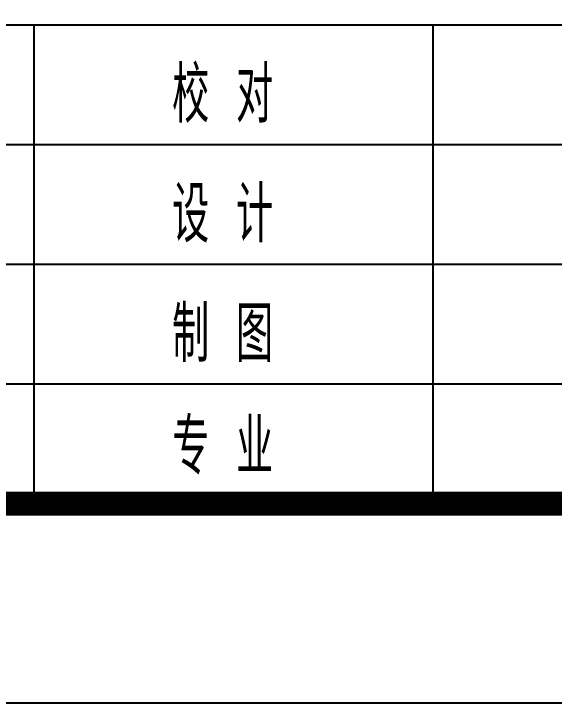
# Model space of a CAD drawing. Extents: x -2331248 to -1198620, y -977263 to -545844.
# Drawn here: x -2104724 to -2102011, y -765608 to -762151 of the extents above; entities that cross this region are included whole.
import ezdxf

# ---------------------------------------------------------------- set-up
doc = ezdxf.new("R2010")
doc.units = 0
doc.header["$LTSCALE"] = 1000
doc.header["$MEASUREMENT"] = 0
doc.layers.get('0').update_dxf_attribs({"linetype": 'CONTINUOUS'})
doc.layers.add('PUB_TITLE', color=4, linetype='CONTINUOUS')
doc.layers.add('t图框', color=222, linetype='CONTINUOUS')
doc.styles.add('房间名称', font='SIMPLEX', dxfattribs={"width": 0.7, "bigfont": '0HZTXT'})

# ---------------------------------------------------------------- blocks, each defined once
blk = doc.blocks.new('ASDDA')
at = {"layer": 't图框'}
for p, q in [((-273365.6, 3064018.5), (-295865.6, 3064018.5)), ((-289615.6, 3061618.4), (-289615.6, 3064018.5)), ((-287615.6, 3064018.5), (-287615.6, 3061618.5)), ((-283365.6, 3063418.5), (-295865.6, 3063418.5)), ((-283365.6, 3062818.5), (-295865.6, 3062818.5)), ((-283365.6, 3062218.5), (-295865.6, 3062218.5)), ((-315865.6, 3061618.4), (-273365.6, 3061618.4))]:
    blk.add_line(p, q, dxfattribs=at)
at = {"style": '房间名称', "width": 0.7}
for s, p in [('校 对', (-288923.9, 3063529.2)), ('设 计', (-288923.9, 3062929.2)), ('制 图', (-288923.9, 3062329.2)), ('专 业', (-288923.9, 3061764.5))]:
    blk.add_text(s, height=280, dxfattribs=at).set_placement(p)

msp = doc.modelspace()

# ---------------------------------------------------------------- linework, layer by layer
at = {"layer": 'PUB_TITLE'}
msp.add_lwpolyline([(-2171470.5, -765608.1), (-2171470.5, -706208.1), (-2087370.5, -706208.1), (-2087370.5, -765608.1)], close=True, dxfattribs=at)
at = {"layer": 'PUB_TITLE', "const_width": 120}
msp.add_lwpolyline([(-2168970.5, -707208.1), (-2088370.5, -707208.1), (-2088370.5, -764608.1), (-2168970.5, -764608.1)], close=True, dxfattribs=at)

# ---------------------------------------------------------------- block references
at = {"lineweight": -3, "xscale": 1.000013566343114, "yscale": 1.000013566634152, "zscale": 1.000013566083812}
msp.add_blockref('ASDDA', (-1815001.2, -3826268), dxfattribs=at)

doc.saveas('drawing.dxf')
